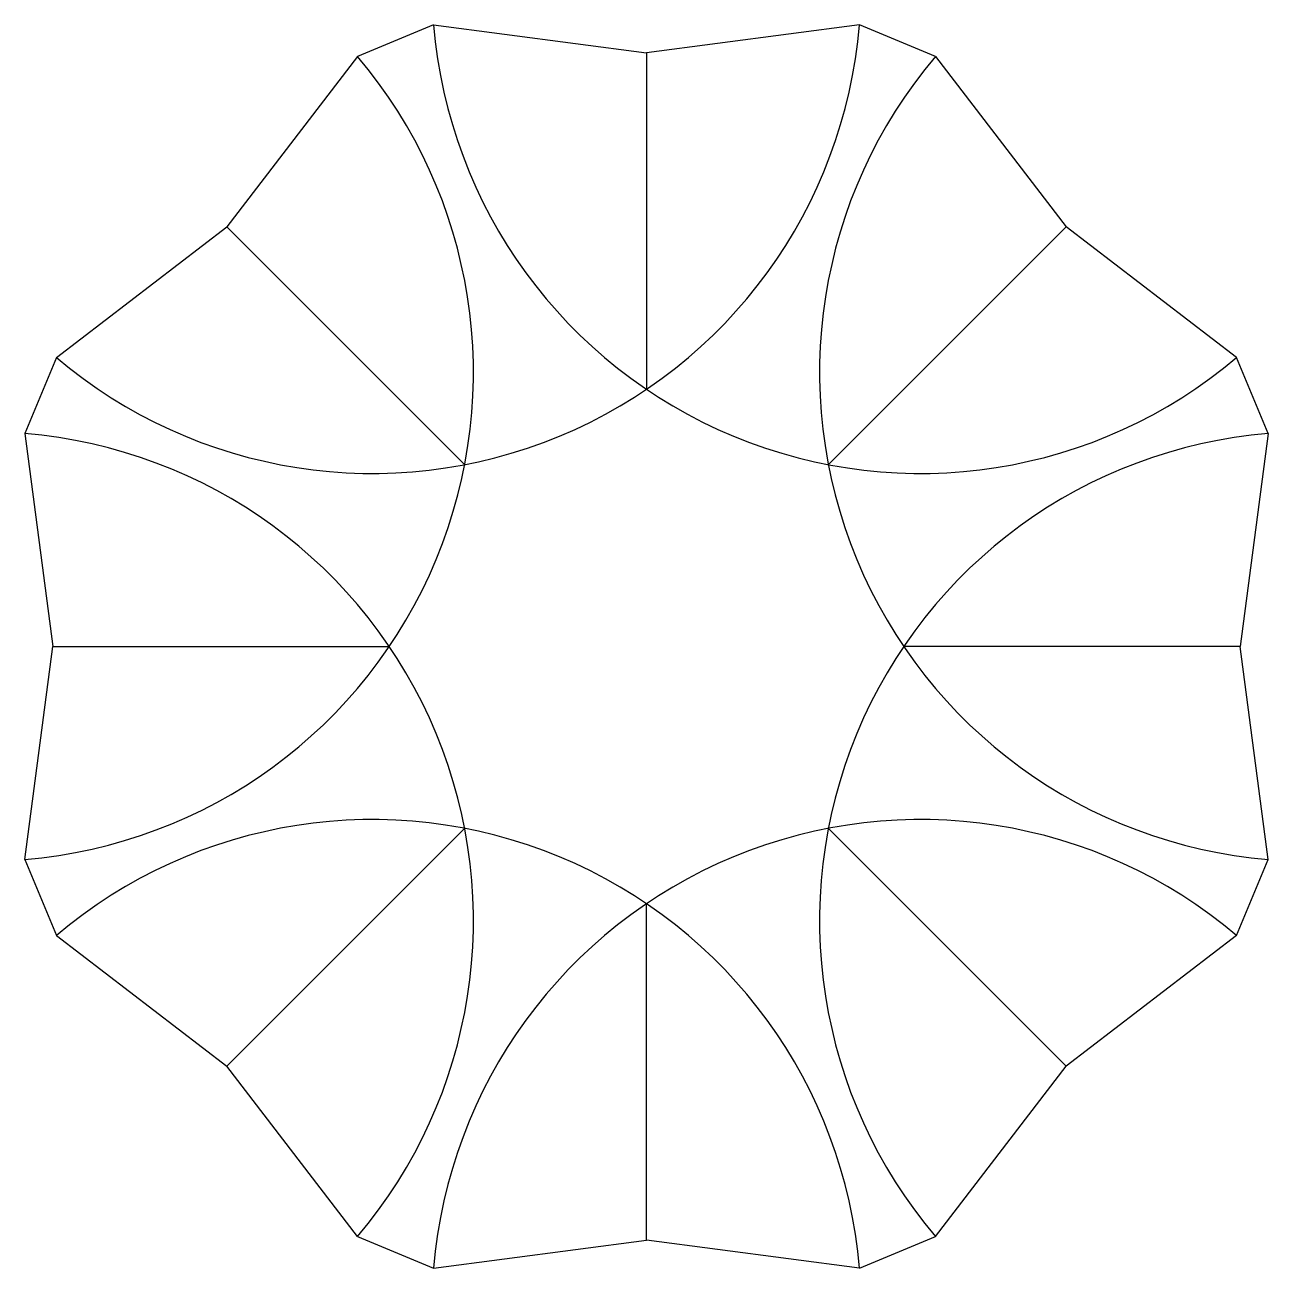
# Model space of a CAD drawing. Header units: millimetres. Extents: x -302 to 302, y -302 to 302.
import ezdxf

# ---------------------------------------------------------------- set-up
doc = ezdxf.new("R2010")
doc.units = ezdxf.units.MM
doc.layers.get('0').update_dxf_attribs({"linetype": 'CONTINUOUS'})

msp = doc.modelspace()

# ---------------------------------------------------------------- linework, layer by layer
for p, q in [((-103.48, 302.15), (-140.48, 286.82)), ((-103.48, 302.15), (0, 288.53)), ((103.48, 302.15), (0, 288.53)), ((140.48, 286.82), (103.48, 302.15)), ((-140.48, 286.82), (-204.02, 204.02)), ((0, 288.53), (0, 125)), ((140.48, 286.82), (204.02, 204.02)), ((-286.82, 140.48), (-204.02, 204.02)), ((-204.02, 204.02), (-88.39, 88.39)), ((204.02, 204.02), (88.39, 88.39)), ((286.82, 140.48), (204.02, 204.02)), ((-286.82, 140.48), (-302.15, 103.48)), ((302.15, 103.48), (286.82, 140.48)), ((-302.15, 103.48), (-288.53, 0)), ((302.15, 103.48), (288.53, 0)), ((-302.15, -103.48), (-288.53, 0)), ((-288.53, 0), (-125, 0)), ((288.53, 0), (125, 0)), ((302.15, -103.48), (288.53, 0)), ((-204.02, -204.02), (-88.39, -88.39)), ((204.02, -204.02), (88.39, -88.39)), ((-302.15, -103.48), (-286.82, -140.48)), ((286.82, -140.48), (302.15, -103.48)), ((0, -288.53), (0, -125)), ((-286.82, -140.48), (-204.02, -204.02)), ((286.82, -140.48), (204.02, -204.02)), ((-140.48, -286.82), (-204.02, -204.02)), ((140.48, -286.82), (204.02, -204.02)), ((-140.48, -286.82), (-103.48, -302.15)), ((-103.48, -302.15), (0, -288.53)), ((103.48, -302.15), (0, -288.53)), ((103.48, -302.15), (140.48, -286.82))]:
    msp.add_line(p, q)
for centre, start, end in [((133.22, 321.62), 184.70229, 310.29771), ((-133.22, 321.62), 229.70229, 355.29771), ((-133.22, 321.62), 229.70229, 355.29771), ((133.22, 321.62), 184.70229, 310.29771), ((-321.62, 133.22), -85.29771, 40.29771), ((-321.62, 133.22), -85.29771, 40.29771), ((321.62, 133.22), 139.70229, 265.29771), ((321.62, 133.22), 139.70229, 265.29771), ((-321.62, -133.22), -40.29771, 85.29771), ((-321.62, -133.22), -40.29771, 85.29771), ((321.62, -133.22), 94.70229, 220.29771), ((321.62, -133.22), 94.70229, 220.29771), ((-133.22, -321.62), 4.70229, 130.29771), ((-133.22, -321.62), 4.70229, 130.29771), ((133.22, -321.62), 49.70229, 175.29771), ((133.22, -321.62), 49.70229, 175.29771)]:
    msp.add_arc(centre, 237.5, start, end)

doc.saveas('drawing.dxf')
